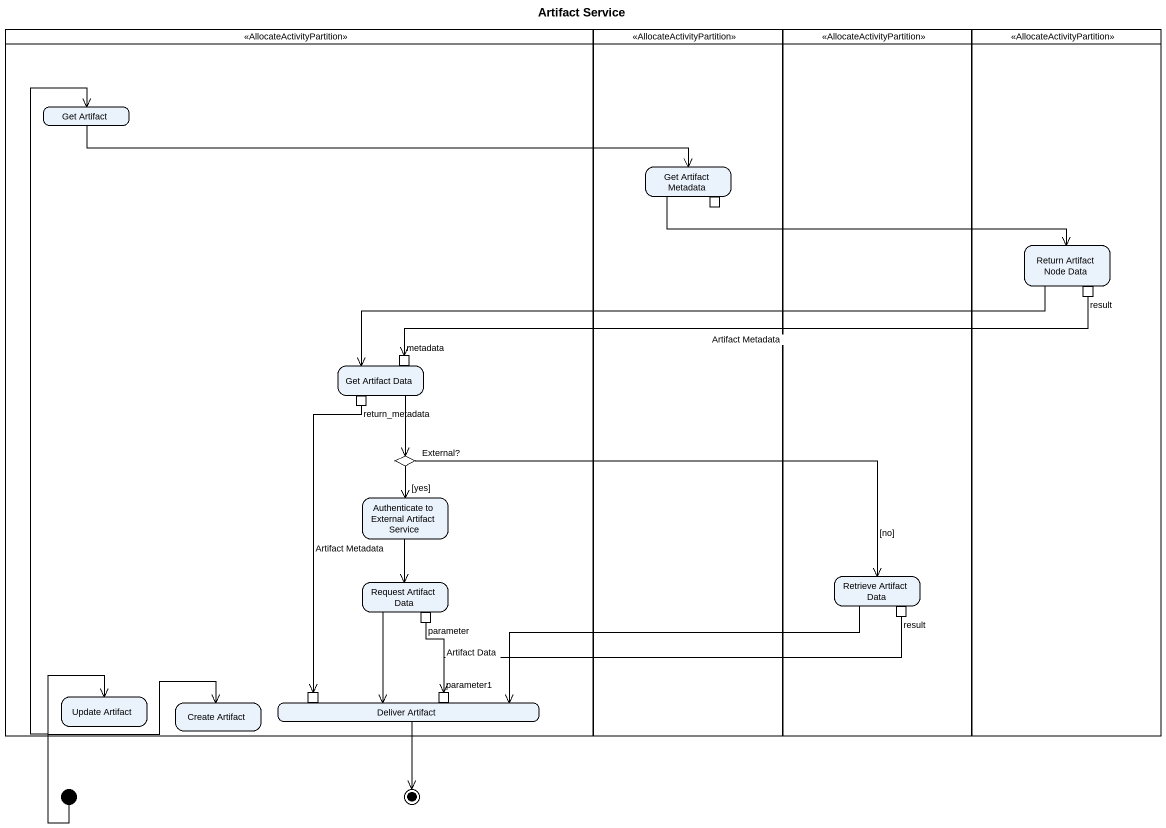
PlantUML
@startuml
title Artifact Service
hide empty description
state " " as lane1 <<AllocateActivityPartition>> {
  state "Get Artifact" as Get_Artifact
  state "Get Artifact Data" as Get_Artifact_Data {
    state metadata <<inputPin>>
    state return_metadata <<outputPin>>
  }
  state "External?" as External <<choice>>
  state "Authenticate to External Artifact Service" as Authenticate_to_External
  state "Request Artifact Data" as Request_Artifact_Data {
    state parameter <<outputPin>>
  }
  state "Update Artifact" as Update_Artifact
  state "Create Artifact" as Create_Artifact
  state "Deliver Artifact" as Deliver_Artifact {
    state pin2 <<inputPin>>
    state parameter1 <<inputPin>>
  }
}
state " " as lane2 <<AllocateActivityPartition>> {
  state "Get Artifact Metadata" as Get_Artifact_Metadata {
    state pin1 <<outputPin>>
  }
}
state " " as lane3 <<AllocateActivityPartition>> {
  state "Retrieve Artifact Data" as Retrieve_Artifact_Data {
    state "result" as result_2 <<outputPin>>
  }
}
state " " as lane4 <<AllocateActivityPartition>> {
  state "Return Artifact Node Data" as Return_Artifact_Node_Data {
    state result <<outputPin>>
  }
}
state initial1 <<start>>
state final1 <<end>>
Get_Artifact -right-> Get_Artifact_Metadata
Get_Artifact_Metadata -right-> Return_Artifact_Node_Data
Return_Artifact_Node_Data -left-> Get_Artifact_Data
result -left-> metadata : Artifact Metadata
Get_Artifact_Data --> External
return_metadata --> pin2 : Artifact Metadata
External --> Authenticate_to_External : [yes]
External -right-> Retrieve_Artifact_Data : [no]
Authenticate_to_External --> Request_Artifact_Data
Request_Artifact_Data --> Deliver_Artifact
parameter --> parameter1 : Artifact Data
Retrieve_Artifact_Data -left-> Deliver_Artifact
result_2 -left-> parameter1
Deliver_Artifact --> final1
initial1 -up-> Get_Artifact
initial1 -up-> Update_Artifact
initial1 -right-> Create_Artifact
@enduml
